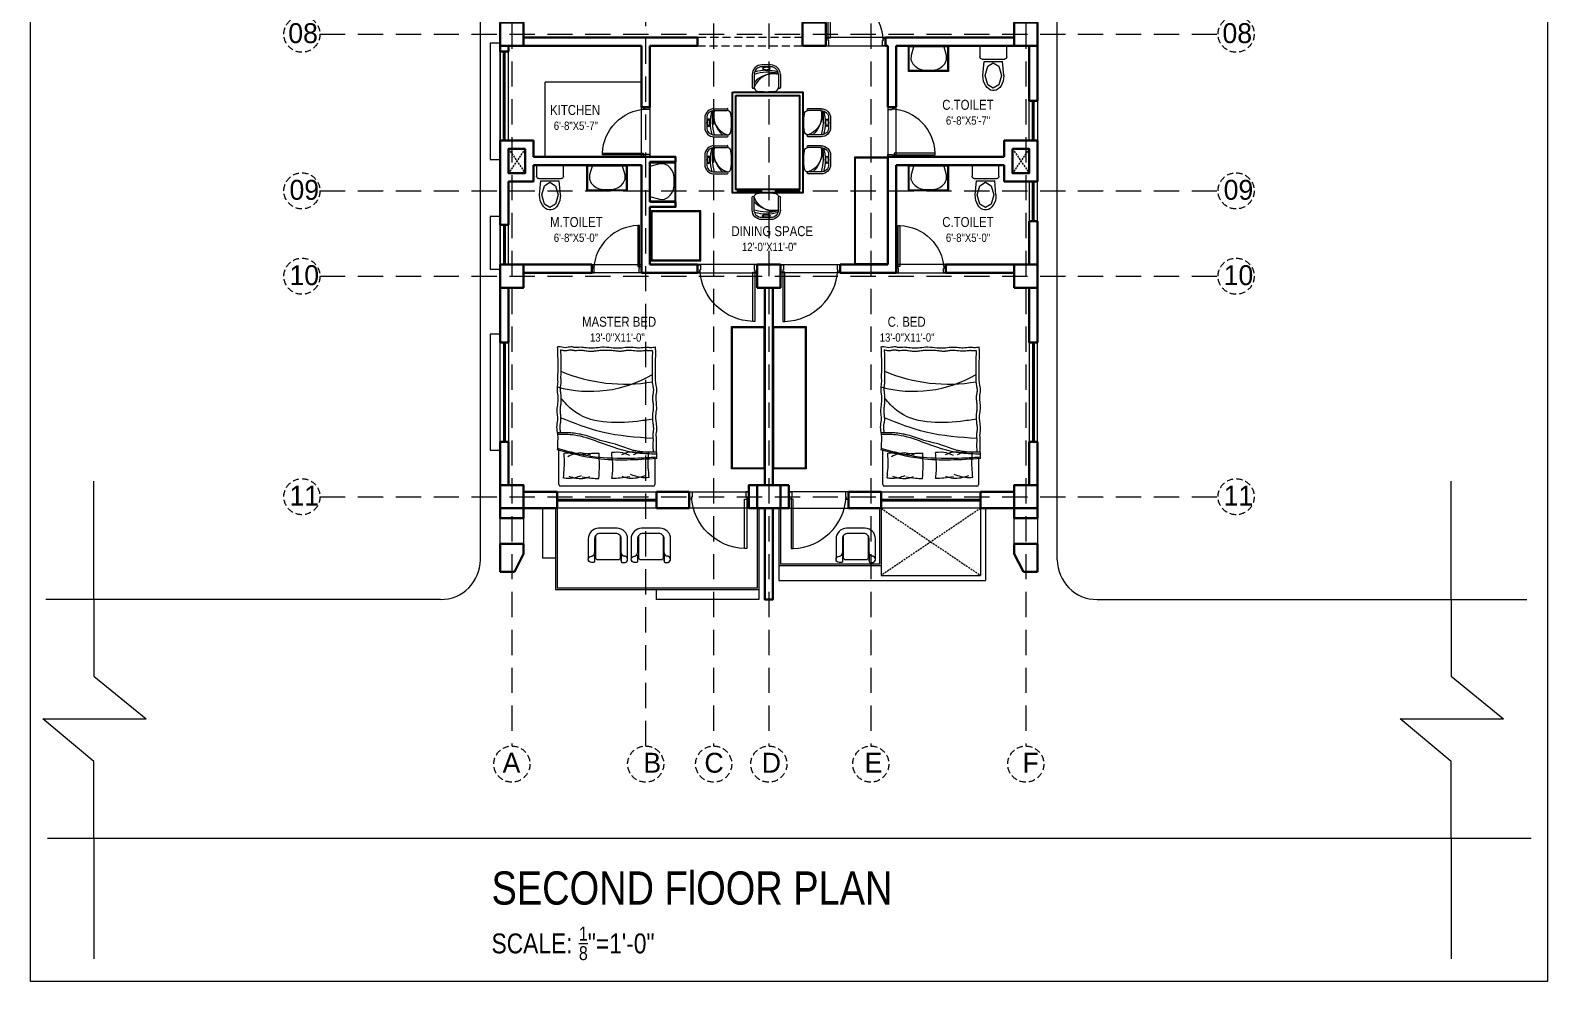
# Model space of a CAD drawing. Header units: inches. Extents: x 23587 to 409338, y -226199 to -75910.
# Drawn here: x 407429 to 408344, y -221143 to -220569 of the extents above; entities that cross this region are included whole.
import ezdxf

# ---------------------------------------------------------------- set-up
doc = ezdxf.new("R2010")
doc.units = ezdxf.units.IN
doc.header["$LTSCALE"] = 25.4
doc.header["$MEASUREMENT"] = 0
doc.linetypes.add('DASHED', pattern=[0.75, 0.5, -0.25])
doc.linetypes.add('DASHED2', pattern=[9.525, 6.35, -3.175])
doc.layers.add('DOOR', color=42, linetype='Continuous')
for name, color, linetype, lineweight in [('FIXTURE', 8, 'Continuous', 13), ('Fresh air fan', 250, 'Continuous', 0), ('FUR', 24, 'Continuous', 13)]:
    doc.layers.add(name, color=color, linetype=linetype, lineweight=lineweight)
doc.styles.add('2', font='ARIALN.TTF')

# ---------------------------------------------------------------- blocks, each defined once
blk = doc.blocks.new('VNBVN')
at = {"layer": 'DOOR', "color": 8, "lineweight": 5}
for points in [[(24894.1, -74768.9), (24892.6, -74768.9), (24892.6, -74801.9), (24894.1, -74801.9)], [(24855.6, -74801.9), (24855.6, -74806.9), (24857.6, -74806.9), (24857.6, -74803.4), (24857.1, -74803.4), (24857.1, -74801.9)], [(24895.6, -74801.9), (24895.6, -74806.9), (24893.6, -74806.9), (24893.6, -74803.4), (24894.1, -74803.4), (24894.1, -74801.9)]]:
    blk.add_lwpolyline(points, close=True, dxfattribs=at)
blk.add_arc((24893.7, -74805.5), 36.6, 91.6166, 176.7465, dxfattribs=at)
blk = doc.blocks.new('FGHFDHF')
at = {"layer": 'FUR', "color": 253, "lineweight": 5}
for p, q in [((955.15, -4492.06), (955.15, -4476.39)), ((956.1, -4475.44), (989.1, -4475.44)), ((987.2, -4475.44), (1011.99, -4475.44)), ((1012.94, -4476.39), (1012.94, -4497.01))]:
    blk.add_line(p, q, dxfattribs=at)
for centre, radius, start, end in [((956.1, -4476.39), 0.95, 90, 180), ((1011.99, -4476.39), 0.95, 0, 90), ((973.25, -4636.83), 99.85, 67.28718, 99.64959), ((994.26, -4607.39), 74.77, 74.62827, 120.25371)]:
    blk.add_arc(centre, radius, start, end, dxfattribs=at)
for points in [[(958.53, -4480.71), (961.17, -4480.43), (969.81, -4482.53)], [(958.53, -4480.71), (959.07, -4486.67), (958.95, -4495.71)], [(961.2, -4481.62), (970.54, -4480.09), (974.91, -4481.26)], [(970.3, -4481.05), (975.97, -4480.29), (981.07, -4479.96)], [(981.07, -4479.96), (980.59, -4483.29), (981.15, -4495.69)], [(988.86, -4479.96), (988.56, -4488.07), (988.78, -4495.33)], [(998.92, -4481.05), (993.25, -4480.29), (988.86, -4479.96)], [(1006.96, -4481.41), (998.68, -4480.09), (994.31, -4481.26)], [(1010.26, -4480.5), (1006.99, -4480.22), (999.41, -4481.79)], [(1010.26, -4480.5), (1009.72, -4486.67), (1009.84, -4495.35)], [(953.85, -4492.06), (990.03, -4492.03), (1013.99, -4497.29)], [(953.85, -4492.06), (954.05, -4496.42), (954.2, -4500.53), (954.12, -4503.97), (954.27, -4506.04), (953.9, -4509.69), (954.2, -4513.28), (954.35, -4519.34), (953.96, -4522.76), (954.42, -4529.17), (953.91, -4533.48), (954.51, -4537.37), (954.68, -4540.71), (954.64, -4552.34), (954.53, -4556.51), (954.79, -4559.39)], [(1007.7, -4493.36), (998.9, -4495.61), (993.92, -4494.23)], [(953.97, -4494.8), (965.52, -4495.31), (989.03, -4502.05), (1003.61, -4506.17), (1013.8, -4506.55)], [(958.95, -4495.71), (963.65, -4495.92), (968.1, -4494.25)], [(965.42, -4495.48), (970.32, -4495.97), (975.3, -4494.23)], [(970.21, -4493.84), (974.47, -4495.51), (981.15, -4495.69)], [(998.82, -4494.7), (994.74, -4495.15), (988.78, -4495.33)], [(1009.84, -4495.35), (1005.57, -4495.56), (1000.34, -4494.66)], [(1013.96, -4559.4), (1013.82, -4555.04), (1013.72, -4543.93), (1013.83, -4540.48), (1013.71, -4538.41), (1014.12, -4534.77), (1013.87, -4531.17), (1013.79, -4525.11), (1014.22, -4521.7), (1013.85, -4515.29), (1014.4, -4510.98), (1013.85, -4507.09), (1013.72, -4503.75), (1013.82, -4499.11), (1013.84, -4498.08), (1013.99, -4497.29)], [(956.04, -4504.12), (986.93, -4508.02), (1011.93, -4516.66)], [(956.33, -4515.81), (965.94, -4514.49), (1004.34, -4520.97), (1011.76, -4528.47)], [(1013.96, -4559.4), (1013.3, -4559.58), (1009.2, -4559.13), (1005.75, -4559.63), (1003.6, -4559.28), (1000.03, -4559.39), (996.36, -4558.98), (991.63, -4558.86), (986.96, -4559.41), (976.16, -4558.83), (971.74, -4559.33), (967.98, -4559.2), (964.41, -4558.94), (960.05, -4559.27), (957.67, -4559.14), (954.79, -4559.39)]]:
    blk.add_spline(points, degree=3, dxfattribs=at)
for points, knots in [([(953.87, -4492.86), (956.91, -4492.68), (959.92, -4492.49), (968.91, -4492.07), (974.87, -4491.96), (987.19, -4492.51), (989.11, -4492.71), (992.94, -4493.22), (994.85, -4493.54), (1000.58, -4494.65), (1004.38, -4495.58), (1010.05, -4497.06), (1011.91, -4497.56), (1013.78, -4498.07)], [0, 0, 0, 0, 9.44479, 9.44479, 28.334371, 28.334371, 34.525324, 34.525324, 40.716276, 40.716276, 53.09818, 53.09818, 59.167455, 59.167455, 59.167455, 59.167455]), ([(954.02, -4495.95), (954.66, -4495.94), (955.22, -4495.93), (956.92, -4495.91), (958.04, -4495.91), (960.65, -4495.96), (962.12, -4496.04), (964.34, -4496.28), (965.11, -4496.39), (966.63, -4496.67), (967.39, -4496.84), (969.67, -4497.43), (971.19, -4497.91), (975.62, -4499.52), (978.55, -4500.82), (987.59, -4502.73), (989.16, -4503.37), (992.33, -4504.56), (993.94, -4505.11), (996.99, -4506.02), (998.44, -4506.39), (1001.18, -4506.96), (1002.47, -4507.18), (1005.06, -4507.48), (1006.36, -4507.57), (1009.75, -4507.71), (1011.84, -4507.7), (1014.17, -4507.64)], [0, 0, 0, 0, 1.782034, 1.782034, 5.346101, 5.346101, 10.196119, 10.196119, 12.82454, 12.82454, 15.45296, 15.45296, 20.709801, 20.709801, 30.775139, 30.775139, 35.955445, 35.955445, 41.13575, 41.13575, 45.691005, 45.691005, 49.650261, 49.650261, 53.609516, 53.609516, 60.078988, 60.078988, 60.078988, 60.078988]), ([(955.96, -4495.92), (955.98, -4496.87), (955.99, -4497.06), (956.03, -4497.74), (956.06, -4498.24), (956.09, -4499.23), (956.1, -4499.71), (956.1, -4500.5), (956.09, -4500.81), (956.07, -4501.4), (956.05, -4501.69), (956.01, -4502.52), (955.99, -4503.04), (956.01, -4503.73), (956.02, -4503.93), (956.06, -4504.37), (956.08, -4504.6), (956.13, -4505.14), (956.16, -4505.44), (956.17, -4505.96), (956.17, -4506.16), (956.16, -4506.55), (956.15, -4506.74), (956.1, -4507.3), (956.06, -4507.64), (955.97, -4508.33), (955.92, -4508.65), (955.85, -4509.17), (955.83, -4509.37), (955.8, -4509.71), (955.79, -4509.86), (955.79, -4510.33), (955.81, -4510.68), (955.87, -4511.46), (955.93, -4511.9), (956.05, -4512.84), (956.12, -4513.34), (956.23, -4514.35), (956.27, -4514.86), (956.37, -4516.4), (956.39, -4517.43), (956.31, -4518.85), (956.28, -4519.22), (956.19, -4519.96), (956.15, -4520.31), (956.04, -4521.04), (955.99, -4521.41), (955.91, -4522.04), (955.89, -4522.3), (955.86, -4522.75), (955.86, -4522.94), (955.86, -4523.35), (955.87, -4523.55), (955.91, -4524.19), (955.96, -4524.64), (956.12, -4525.86), (956.23, -4526.66), (956.32, -4527.88), (956.33, -4528.26), (956.33, -4528.85), (956.33, -4529.06), (956.29, -4529.7), (956.24, -4530.11), (956.08, -4531.22), (955.95, -4531.87), (955.84, -4532.7), (955.82, -4532.94), (955.81, -4533.34), (955.81, -4533.5), (955.83, -4533.84), (955.84, -4534.02), (955.92, -4534.58), (955.99, -4534.99), (956.17, -4535.87), (956.27, -4536.35), (956.39, -4537.08), (956.42, -4537.31), (956.47, -4537.76), (956.49, -4537.99), (956.54, -4538.65), (956.55, -4539.08), (956.57, -4539.89), (956.58, -4540.27), (956.58, -4541.38), (956.59, -4542.12), (956.59, -4543.62), (956.58, -4544.38), (956.54, -4552.56), (956.52, -4552.97), (956.48, -4553.77), (956.46, -4554.16), (956.42, -4554.97), (956.41, -4555.38), (956.41, -4556.17), (956.43, -4556.56), (956.46, -4557.06), (956.47, -4557.17), (956.47, -4557.28)], [4.978875, 4.978875, 4.978875, 4.978875, 5.579958, 5.579958, 7.128971, 7.128971, 8.556084, 8.556084, 9.447278, 9.447278, 10.338472, 10.338472, 12.12086, 12.12086, 12.894639, 12.894639, 13.668418, 13.668418, 14.503571, 14.503571, 15.001558, 15.001558, 15.499545, 15.499545, 16.495519, 16.495519, 17.564655, 17.564655, 18.292536, 18.292536, 18.900849, 18.900849, 20.192298, 20.192298, 21.675724, 21.675724, 23.192838, 23.192838, 24.709952, 24.709952, 27.744179, 27.744179, 28.804202, 28.804202, 29.864225, 29.864225, 31.092823, 31.092823, 32.047926, 32.047926, 32.815273, 32.815273, 33.58262, 33.58262, 35.117314, 35.117314, 37.547779, 37.547779, 38.580626, 38.580626, 39.140234, 39.140234, 40.25945, 40.25945, 42.367848, 42.367848, 43.307358, 43.307358, 44.028218, 44.028218, 44.749078, 44.749078, 46.190798, 46.190798, 47.632517, 47.632517, 48.262773, 48.262773, 48.893028, 48.893028, 50.153538, 50.153538, 51.319075, 51.319075, 53.650149, 53.650149, 55.981222, 55.981222, 57.240447, 57.240447, 58.499671, 58.499671, 59.872408, 59.872408, 61.240897, 61.240897, 61.619663, 61.619663, 61.619663, 61.619663]), ([(1012.01, -4557.66), (1012.01, -4557.64), (1012.01, -4557.62), (1011.99, -4556.94), (1011.97, -4556.29), (1011.92, -4555.16), (1011.9, -4554.68), (1011.85, -4553.69), (1011.83, -4553.19), (1011.81, -4552.2), (1011.8, -4544.72), (1011.82, -4543.93), (1011.83, -4543.62), (1011.86, -4543.03), (1011.88, -4542.75), (1011.93, -4541.91), (1011.95, -4541.39), (1011.94, -4540.7), (1011.94, -4540.51), (1011.9, -4540.07), (1011.88, -4539.83), (1011.84, -4539.29), (1011.82, -4538.99), (1011.81, -4538.47), (1011.81, -4538.27), (1011.83, -4537.88), (1011.84, -4537.69), (1011.89, -4537.14), (1011.94, -4536.79), (1012.04, -4536.11), (1012.1, -4535.78), (1012.17, -4535.27), (1012.19, -4535.07), (1012.22, -4534.73), (1012.23, -4534.58), (1012.25, -4534.1), (1012.23, -4533.76), (1012.17, -4532.98), (1012.12, -4532.54), (1012.01, -4531.6), (1011.95, -4531.09), (1011.85, -4530.08), (1011.82, -4529.57), (1011.74, -4528.03), (1011.73, -4527), (1011.83, -4525.58), (1011.87, -4525.21), (1011.96, -4524.48), (1012.01, -4524.13), (1012.12, -4523.4), (1012.18, -4523.02), (1012.26, -4522.4), (1012.29, -4522.14), (1012.32, -4521.68), (1012.33, -4521.49), (1012.33, -4521.09), (1012.32, -4520.88), (1012.29, -4520.25), (1012.24, -4519.8), (1012.1, -4518.58), (1012, -4517.77), (1011.93, -4516.55), (1011.92, -4516.18), (1011.93, -4515.58), (1011.93, -4515.37), (1011.98, -4514.73), (1012.03, -4514.32), (1012.21, -4513.22), (1012.34, -4512.56), (1012.46, -4511.73), (1012.48, -4511.49), (1012.5, -4511.1), (1012.51, -4510.94), (1012.49, -4510.6), (1012.48, -4510.42), (1012.41, -4509.86), (1012.34, -4509.45), (1012.23, -4508.86), (1012.23, -4508.66), (1012.2, -4507.68)], [1.890882, 1.890882, 1.890882, 1.890882, 1.960247, 1.960247, 4.030945, 4.030945, 5.579958, 5.579958, 7.128971, 7.128971, 8.556084, 8.556084, 9.447278, 9.447278, 10.338472, 10.338472, 12.12086, 12.12086, 12.894639, 12.894639, 13.668418, 13.668418, 14.503571, 14.503571, 15.001558, 15.001558, 15.499545, 15.499545, 16.495519, 16.495519, 17.564655, 17.564655, 18.292536, 18.292536, 18.900849, 18.900849, 20.192298, 20.192298, 21.675724, 21.675724, 23.192838, 23.192838, 24.709952, 24.709952, 27.744179, 27.744179, 28.804202, 28.804202, 29.864225, 29.864225, 31.092823, 31.092823, 32.047926, 32.047926, 32.815273, 32.815273, 33.58262, 33.58262, 35.117314, 35.117314, 37.547779, 37.547779, 38.580626, 38.580626, 39.140234, 39.140234, 40.25945, 40.25945, 42.367848, 42.367848, 43.307358, 43.307358, 44.028218, 44.028218, 44.749078, 44.749078, 46.190798, 46.190798, 46.680276, 46.680276, 46.680276, 46.680276]), ([(1012.01, -4557.66), (1011.95, -4557.65), (1011.88, -4557.63), (1011.46, -4557.55), (1011.06, -4557.45), (1010.37, -4557.33), (1010.13, -4557.29), (1009.7, -4557.25), (1009.53, -4557.23), (1009.2, -4557.23), (1009.04, -4557.23), (1008.74, -4557.25), (1008.59, -4557.26), (1008.18, -4557.31), (1007.92, -4557.36), (1007.27, -4557.49), (1006.92, -4557.57), (1006.32, -4557.69), (1006.07, -4557.73), (1005.84, -4557.73), (1005.79, -4557.73), (1005.67, -4557.72), (1005.6, -4557.72), (1005.38, -4557.68), (1005.2, -4557.65), (1004.81, -4557.57), (1004.62, -4557.53), (1004.27, -4557.46), (1004.12, -4557.43), (1003.82, -4557.39), (1003.67, -4557.37), (1003.39, -4557.35), (1003.25, -4557.34), (1002.84, -4557.33), (1002.58, -4557.33), (1001.77, -4557.37), (1001.27, -4557.42), (1000.58, -4557.47), (1000.37, -4557.48), (1000.04, -4557.49), (999.92, -4557.49), (999.67, -4557.49), (999.55, -4557.48), (999.16, -4557.45), (998.89, -4557.43), (998.2, -4557.34), (997.76, -4557.27), (996.84, -4557.13), (996.34, -4557.06), (995.35, -4556.95), (994.86, -4556.92), (993.68, -4556.87), (993, -4556.87), (992.02, -4556.92), (991.72, -4556.94), (990.81, -4557.04), (990.22, -4557.13), (989.17, -4557.29), (988.7, -4557.36), (987.89, -4557.46), (987.55, -4557.49), (987, -4557.52), (986.79, -4557.52), (986.34, -4557.5), (986.11, -4557.49), (980.9, -4557.42), (980.4, -4557.35), (979.1, -4557.16), (978.28, -4557.03), (977.06, -4556.94), (976.71, -4556.92), (976.12, -4556.92), (975.89, -4556.93), (975.45, -4556.95), (975.23, -4556.97), (974.59, -4557.04), (974.18, -4557.09), (973.36, -4557.21), (972.95, -4557.27), (972.29, -4557.36), (972.04, -4557.39), (971.57, -4557.44), (971.37, -4557.45), (970.93, -4557.46), (970.72, -4557.47), (970.05, -4557.46), (969.6, -4557.44), (968.54, -4557.36), (967.93, -4557.29), (966.63, -4557.15), (965.95, -4557.08), (964.98, -4557.04), (964.73, -4557.04), (964.16, -4557.04), (963.86, -4557.06), (963.29, -4557.1), (963.01, -4557.13), (962.2, -4557.21), (961.7, -4557.28), (960.99, -4557.34), (960.76, -4557.35), (960.39, -4557.37), (960.25, -4557.37), (959.94, -4557.37), (959.76, -4557.36), (959.38, -4557.34), (959.18, -4557.32), (958.71, -4557.29), (958.44, -4557.27), (957.88, -4557.24), (957.6, -4557.24), (957.05, -4557.25), (956.78, -4557.26), (956.5, -4557.28), (956.49, -4557.28), (956.47, -4557.28)], [2.468295, 2.468295, 2.468295, 2.468295, 2.72176, 2.72176, 3.951616, 3.951616, 4.554057, 4.554057, 4.947685, 4.947685, 5.279448, 5.279448, 5.611211, 5.611211, 6.274736, 6.274736, 7.407159, 7.407159, 8.539581, 8.539581, 8.895906, 8.895906, 9.25223, 9.25223, 9.96488, 9.96488, 10.540138, 10.540138, 10.926568, 10.926568, 11.265437, 11.265437, 11.604305, 11.604305, 12.282043, 12.282043, 13.80513, 13.80513, 14.589285, 14.589285, 15.07888, 15.07888, 15.568475, 15.568475, 16.547664, 16.547664, 17.979548, 17.979548, 19.423334, 19.423334, 20.86712, 20.86712, 22.816137, 22.816137, 23.668334, 23.668334, 25.42301, 25.42301, 26.987851, 26.987851, 28.246059, 28.246059, 29.092679, 29.092679, 29.9393, 29.9393, 31.632541, 31.632541, 34.096495, 34.096495, 35.066902, 35.066902, 35.672463, 35.672463, 36.278023, 36.278023, 37.489145, 37.489145, 38.810083, 38.810083, 39.709316, 39.709316, 40.493116, 40.493116, 41.276917, 41.276917, 42.844517, 42.844517, 44.859637, 44.859637, 46.874757, 46.874757, 47.587839, 47.587839, 48.406198, 48.406198, 49.224558, 49.224558, 50.861277, 50.861277, 51.682262, 51.682262, 52.22872, 52.22872, 52.899541, 52.899541, 53.570363, 53.570363, 54.377246, 54.377246, 55.115182, 55.115182, 55.853119, 55.853119, 55.895222, 55.895222, 55.895222, 55.895222])]:
    blk.add_open_spline(points, degree=3, knots=knots, dxfattribs=at)
blk = doc.blocks.new('BVBVC')
at = {"layer": 'FIXTURE'}
for p, q in [((33095.47, 891.94), (33094.65, 890.17)), ((33096.64, 893.61), (33095.47, 891.94)), ((33098.14, 895.01), (33096.64, 893.61)), ((33100.48, 896.08), (33098.14, 895.01)), ((33103.06, 896.03), (33100.48, 896.08)), ((33108.95, 894.33), (33103.06, 896.03)), ((33108.95, 876.33), (33108.95, 894.33)), ((33094.65, 880.48), (33095.47, 878.72)), ((33095.47, 878.72), (33096.64, 877.04)), ((33096.64, 877.04), (33098.14, 875.64)), ((33098.14, 875.64), (33100.48, 874.58)), ((33100.48, 874.58), (33103.06, 874.63)), ((33103.06, 874.63), (33108.95, 876.33))]:
    blk.add_line(p, q, dxfattribs=at)
blk.add_arc((33119.15, 885.33), 24.97, 168.8173, 191.1827, dxfattribs=at)
blk = doc.blocks.new('COM')
at = {"layer": 'FIXTURE', "linetype": 'Continuous'}
for p, q in [((-9.6, 30), (8.4, 30)), ((-9.6, 22.5), (-9.6, 30)), ((6.9, 21), (-8.1, 21)), ((8.4, 30), (8.4, 22.5)), ((-7.6, 10), (-6.8, 19.5)), ((5.5, 19.5), (-6.8, 19.5)), ((-4.4, 16.2), (-6.1, 10)), ((-0.6, 18.5), (-4.4, 16.2)), ((3.1, 16.2), (-0.6, 18.5)), ((4.9, 10), (3.1, 16.2)), ((6.4, 10), (5.5, 19.5)), ((-7.6, 10), (-7.5, 8.1)), ((-7.5, 8.1), (-7.2, 6.3)), ((-7.2, 6.3), (-6.6, 4.7)), ((-6.6, 4.7), (-5.8, 3.2)), ((-6.1, 10), (-4.4, 3.7)), ((-5.8, 3.2), (-4.9, 2)), ((-4.9, 2), (-3.8, 1)), ((-4.4, 3.7), (-0.6, 1.5)), ((-3.8, 1), (-2.6, 0.3)), ((-2.6, 0.3), (-1.3, 0)), ((-1.3, 0), (0, 0)), ((-0.6, 1.5), (3.1, 3.7)), ((0, 0), (1.3, 0.3)), ((1.3, 0.3), (2.5, 1)), ((2.5, 1), (3.6, 2)), ((3.1, 3.7), (4.9, 10)), ((3.6, 2), (4.5, 3.2)), ((4.5, 3.2), (5.3, 4.7)), ((5.3, 4.7), (5.9, 6.3)), ((5.9, 6.3), (6.2, 8.1)), ((6.2, 8.1), (6.4, 10))]:
    blk.add_line(p, q, dxfattribs=at)
for centre, start, end in [((-8.1, 22.5), 180, 270), ((6.9, 22.5), 270, 0)]:
    blk.add_arc(centre, 1.5, start, end, dxfattribs=at)
blk = doc.blocks.new('SC')
at = {"layer": 'FUR', "color": 251, "lineweight": 5, "true_color": 0x636466}
for p, q in [((-11.4, -3.6), (-11.4, 6.6)), ((-9.9, -3.6), (-9.9, 6.6)), ((9.3, -3.6), (9.3, 6.6)), ((10.8, -3.6), (10.8, 6.6)), ((-3.9, -9.6), (3.3, -9.6)), ((-3.9, -11.1), (3.3, -11.1))]:
    blk.add_line(p, q, dxfattribs=at)
for centre, radius, start, end in [((-10.7, 6.6), 0.749, 0, 180), ((-6.9, 6.6), 3, 97.5016, 180), ((-6, 16.3), 20.3, 258.8938, 318.844), ((-7.1, 12.9), 17.6, 260.9859, 338.7364), ((-0.3, -43.6), 53.6, 82.4984, 97.5016), ((6.3, 6.6), 3, 0, 82.4984), ((10, 6.6), 0.749, 0, 180), ((-3.9, -3.6), 7.5, 180, 270), ((-3.9, -3.6), 6, 180, 270), ((-1.9, 33.6), 38.9, 258.169, 286.7102), ((-0.3, 24.1), 31, 252.5915, 287.4085), ((3.3, -3.6), 6, 270, 0), ((3.3, -3.6), 7.5, 270, 0)]:
    blk.add_arc(centre, radius, start, end, dxfattribs=at)
at = {"layer": 'FUR', "color": 251, "lineweight": 5, "true_color": 0x636466, "extrusion": (0, 0, -1)}
blk.add_ellipse((-0.3, -8.3), major_axis=(2.95, 0), ratio=0.451831, dxfattribs=at)
at = {"layer": 'FUR', "color": 251, "lineweight": 5, "true_color": 0x636466}
blk.add_open_spline([(2.3, -8.3), (2.3, -8.3), (2.3, -8.4), (2.2, -8.5), (2.2, -8.6), (2, -8.7), (1.9, -8.8), (1.5, -9), (1.1, -9.1), (0.2, -9.3), (-0.3, -9.3), (-1.2, -9.2), (-1.7, -9.1), (-2.3, -8.9), (-2.5, -8.8), (-2.8, -8.6), (-2.8, -8.5), (-2.9, -8.4), (-2.9, -8.3), (-2.9, -8.2), (-2.9, -8.1), (-2.7, -8), (-2.6, -7.9), (-2.4, -7.7), (-2.2, -7.6), (-1.6, -7.4), (-1, -7.3), (0.1, -7.3), (0.7, -7.4), (1.5, -7.6), (1.7, -7.7), (2.1, -7.9), (2.2, -8), (2.3, -8.2), (2.3, -8.2), (2.3, -8.3), (2.3, -8.3), (2.3, -8.3)], degree=3, knots=[0, 0, 0, 0, 0.234262, 0.234262, 0.468524, 0.468524, 0.702786, 0.702786, 1.220033, 1.220033, 1.73728, 1.73728, 2.254527, 2.254527, 2.632082, 2.632082, 2.916235, 2.916235, 3.200389, 3.200389, 3.484542, 3.484542, 3.768696, 3.768696, 4.052849, 4.052849, 4.656099, 4.656099, 5.25935, 5.25935, 5.665501, 5.665501, 5.976888, 5.976888, 6.228256, 6.228256, 6.283185, 6.283185, 6.283185, 6.283185], dxfattribs=at)
blk = doc.blocks.new('sdfhsdfhdfg')
at = {"layer": 'Fresh air fan', "color": 250, "lineweight": 5, "ltscale": 0.09}
for p, q in [((16816.19, -15839.79), (16773.89, -15839.79)), ((16773.89, -15839.79), (16773.89, -15900.5)), ((16816.19, -15839.79), (16816.19, -15900.5)), ((16816.19, -15900.5), (16773.89, -15900.5))]:
    blk.add_line(p, q, dxfattribs=at)
at = {"layer": 'Fresh air fan', "color": 250, "lineweight": 25, "ltscale": 0.09}
for points in [[(16773.89, -15839.79), (16816.19, -15839.79), (16816.19, -15900.5), (16773.89, -15900.5)], [(16775.89, -15841.79), (16814.19, -15841.79), (16814.19, -15898.5), (16775.89, -15898.5)]]:
    blk.add_lwpolyline(points, close=True, dxfattribs=at)
at = {"layer": 'FUR'}
for p, xscale, yscale, zscale, rotation in [((16793.96, -15831.86), 0.764999999992142, 0.764999999992142, 0.764999999992142, 180), ((16765.6, -15858.48), 0.7650000000012369, 0.7650000000012369, 0.7650000000012369, 270), ((16824.48, -15858.48), -0.7650000000012369, 0.7650000000012369, 0.7650000000012369, 90), ((16765.6, -15880.83), 0.7650000000012369, 0.7650000000012369, 0.7650000000012369, 270), ((16824.48, -15880.83), -0.7650000000012369, 0.7650000000012369, 0.7650000000012369, 90)]:
    blk.add_blockref('SC', p, dxfattribs=dict(at, xscale=xscale, yscale=yscale, zscale=zscale, rotation=rotation))
at = {"layer": 'FUR', "extrusion": (0, 0, -1), "xscale": 0.764999999992142, "yscale": 0.764999999992142, "zscale": -0.764999999992142}
blk.add_blockref('SC', (-16793.96, -15908.14), dxfattribs=at)
blk = doc.blocks.new('DFGHSDFGSDH')
at = {"layer": 'Fresh air fan', "color": 253, "linetype": 'DASHED', "lineweight": 9, "ltscale": 1.2}
for p, q in [((17947.81, -14998.27), (17947.81, -16234.25)), ((18028.52, -16234.25), (18028.52, -14998.27)), ((18069.52, -14998.27), (18069.52, -16234.25)), ((18102.81, -14998.27), (18102.81, -16234.25)), ((18164.31, -14998.27), (18164.31, -16234.25)), ((18257.81, -14998.27), (18257.81, -16234.25)), ((17832.08, -15139.83), (18373.76, -15139.83)), ((17832.08, -15272.83), (18373.76, -15272.83)), ((17832.08, -15342.33), (18373.76, -15342.33)), ((17832.08, -15418.83), (18373.76, -15418.83)), ((17832.08, -15525.33), (18373.76, -15525.33)), ((17832.08, -15604.83), (18372.45, -15604.83)), ((17832.08, -15698.33), (18373.76, -15698.33)), ((17832.08, -15804.83), (18373.76, -15804.83)), ((17832.08, -15899.33), (18373.76, -15899.33)), ((17832.08, -15950.83), (18373.76, -15950.83)), ((17832.08, -16083.83), (18373.76, -16083.83))]:
    blk.add_line(p, q, dxfattribs=at)
at = {"layer": 'Fresh air fan', "color": 251, "linetype": 'DASHED', "lineweight": 9, "ltscale": 0.3, "true_color": 0x636466}
for centre in [(17947.61, -14987.38), (18028.33, -14987.38), (18069.33, -14987.38), (18102.61, -14987.38), (18164.11, -14987.38), (18257.61, -14987.38), (17821.19, -15139.83), (18384.66, -15139.83), (17821.19, -15272.83), (18384.66, -15272.83), (17821.19, -15342.33), (18384.66, -15342.33), (17821.19, -15418.83), (18384.66, -15418.83), (17821.19, -15525.33), (18384.66, -15525.33), (17821.19, -15604.83), (18384.66, -15604.83), (17821.19, -15698.33), (18384.66, -15698.33), (17821.19, -15804.83), (18384.66, -15804.83), (17821.19, -15899.33), (18384.66, -15899.33), (17821.19, -15950.83), (18384.66, -15950.83), (17821.19, -16083.83), (18384.66, -16083.83)]:
    blk.add_circle(centre, 10.89, dxfattribs=at)
at = {"layer": 'Fresh air fan', "color": 250, "lineweight": 13, "ltscale": 0.09, "char_height": 12, "attachment_point": 1, "style": '2'}
for s, width, insert in [('{\\fCentury Gothic|b0|i0|c0|p34;A}', 6.5659, (17942.23, -14980.56)), ('{\\fCentury Gothic|b0|i0|c0|p34;B}', 12, (18027.15, -14980.56)), ('{\\fCentury Gothic|b0|i0|c0|p34;C}', 13.2933, (18063.95, -14980.56)), ('{\\fCentury Gothic|b0|i0|c0|p34;D}', 12, (18098.55, -14980.56)), ('{\\fCentury Gothic|b0|i0|c0|p34;E}', 12.637, (18160.59, -14980.56)), ('{\\fCentury Gothic|b0|i0|c0|p34;F}', 12, (18255.87, -14980.56)), ('{\\fCentury Gothic|b0|i0|c0|p34;01}', 13.1513, (17813.67, -15133.2)), ('{\\fCentury Gothic|b0|i0|c0|p34;01}', 13.1513, (18377.14, -15133.2)), ('{\\fCentury Gothic|b0|i0|c0|p34;02}', 13.1513, (17812.51, -15266.2)), ('{\\fCentury Gothic|b0|i0|c0|p34;02}', 13.1513, (18375.98, -15266.2)), ('{\\fCentury Gothic|b0|i0|c0|p34;03}', 13.1513, (17812.84, -15335.7)), ('{\\fCentury Gothic|b0|i0|c0|p34;03}', 13.1513, (18376.31, -15335.7)), ('{\\fCentury Gothic|b0|i0|c0|p34;04}', 13.1513, (17812.67, -15412.2)), ('{\\fCentury Gothic|b0|i0|c0|p34;04}', 13.1513, (18376.14, -15412.2)), ('{\\fCentury Gothic|b0|i0|c0|p34;05}', 13.1513, (17812.39, -15518.7)), ('{\\fCentury Gothic|b0|i0|c0|p34;05}', 13.1513, (18375.85, -15518.7)), ('{\\fCentury Gothic|b0|i0|c0|p34;06}', 13.1513, (17812.98, -15598.2)), ('{\\fCentury Gothic|b0|i0|c0|p34;06}', 13.1513, (18376.45, -15598.2)), ('{\\fCentury Gothic|b0|i0|c0|p34;07}', 13.1513, (17812.13, -15691.7)), ('{\\fCentury Gothic|b0|i0|c0|p34;07}', 13.1513, (18375.6, -15691.7)), ('{\\fCentury Gothic|b0|i0|c0|p34;08}', 13.1513, (17812.96, -15798.2)), ('{\\fCentury Gothic|b0|i0|c0|p34;08}', 13.1513, (18376.43, -15798.2)), ('{\\fCentury Gothic|b0|i0|c0|p34;09}', 13.1513, (17813.67, -15892.7)), ('{\\fCentury Gothic|b0|i0|c0|p34;09}', 13.1513, (18377.14, -15892.7)), ('{\\fCentury Gothic|b0|i0|c0|p34;10}', 13.1513, (17813.67, -15944.2)), ('{\\fCentury Gothic|b0|i0|c0|p34;10}', 13.1513, (18377.14, -15944.2)), ('{\\fCentury Gothic|b0|i0|c0|p34;11}', 13.1513, (17813.67, -16077.2)), ('{\\fCentury Gothic|b0|i0|c0|p34;11}', 13.1513, (18377.14, -16077.2)), ('{\\fCentury Gothic|b0|i0|c0|p34;A}', 6.5659, (17942.23, -16238.32)), ('{\\fCentury Gothic|b0|i0|c0|p34;B}', 12, (18027.15, -16238.32)), ('{\\fCentury Gothic|b0|i0|c0|p34;C}', 13.2933, (18063.95, -16238.32)), ('{\\fCentury Gothic|b0|i0|c0|p34;D}', 12, (18098.55, -16238.32)), ('{\\fCentury Gothic|b0|i0|c0|p34;E}', 12.637, (18160.59, -16238.32)), ('{\\fCentury Gothic|b0|i0|c0|p34;F}', 12, (18255.87, -16238.32))]:
    blk.add_mtext_dynamic_manual_height_columns(s, width=width, gutter_width=0.5, heights=[0], dxfattribs=dict(at, insert=insert))
blk = doc.blocks.new('GHFDSGHDFGHF')
at = {"layer": 'FUR', "color": 8, "lineweight": 9}
for p, q in [((19550.6, -15733.6), (19535.2, -15733.6)), ((19536.4, -15739.3), (19553.3, -15739.3)), ((19534, -15758.5), (19535.3, -15758.5)), ((19538.2, -15758.5), (19538.5, -15759))]:
    blk.add_line(p, q, dxfattribs=at)
at = {"layer": 'FUR', "color": 8, "linetype": 'Continuous', "lineweight": 9}
for p, q in [((19532.8, -15759.3), (19532.8, -15760.9)), ((19538.2, -15758.5), (19533.6, -15758.5)), ((19535.2, -15763.3), (19550.6, -15763.3)), ((19540, -15758.5), (19550.7, -15758.5))]:
    blk.add_line(p, q, dxfattribs=at)
at = {"layer": 'FUR', "color": 8, "lineweight": 9}
for points in [[(19532.8, -15736, -1), (19537.6, -15736, 0.235426), (19538.5, -15737.9), (19538.2, -15738.4), (19533.6, -15738.4, -0.414214), (19532.8, -15737.6)], [(19532.8, -15760.9, 1), (19537.6, -15760.9, -0.235426), (19538.5, -15759), (19538.2, -15758.5), (19533.6, -15758.5, 0.414214), (19532.8, -15759.3)]]:
    blk.add_lwpolyline(points, format="xyb", close=True, dxfattribs=at)
for points in [[(19536.4, -15757.7, -0.414214), (19534.8, -15756.1), (19534.8, -15740.9, -0.414214), (19536.4, -15739.3)], [(19554.7, -15754.5), (19554.7, -15742.4, 0.416121), (19550.7, -15738.4), (19540, -15738.4)]]:
    blk.add_lwpolyline(points, format="xyb", dxfattribs=at)
blk.add_lwpolyline([(19553.2, -15757.7), (19536.4, -15757.7)], dxfattribs=at)
at = {"layer": 'FUR', "color": 8, "linetype": 'Continuous', "lineweight": 9}
for centre, radius, start, end in [((19540, -15736), 2.41, 180.0005, 270.0005), ((18639.7, -15748.4), 918.9, 359.5668, 0.4332), ((19533.6, -15759.3), 0.802, 90.0005, 180.0005), ((19535.2, -15760.9), 2.41, 180.0005, 0.0005), ((19540, -15760.9), 2.41, 90.0005, 180.0005), ((19550.6, -15755.3), 8.02, 270.0005, 359.5091)]:
    blk.add_arc(centre, radius, start, end, dxfattribs=at)
at = {"layer": 'FUR', "color": 8, "lineweight": 9}
for centre, radius, start, end in [((19550.6, -15741.6), 8.02, 0.4906, 90.2106), ((19550.7, -15754.5), 4.01, 270.0005, 0.0005)]:
    blk.add_arc(centre, radius, start, end, dxfattribs=at)

msp = doc.modelspace()

# ---------------------------------------------------------------- linework, layer by layer
at = {"layer": 'Fresh air fan', "color": 250, "lineweight": 13, "ltscale": 0.09}
for p, q in [((407700.48, -220888.44), (407700.48, -219832.44)), ((408048.48, -220888.44), (408048.48, -219832.44)), ((407797.7, -220600.44), (407739.48, -220600.44)), ((407739.48, -220645.44), (407739.48, -220600.44)), ((407467.26, -220912.44), (407467.26, -220841.02)), ((407862.48, -220843.44), (407867.48, -220843.44)), ((407881.48, -220843.44), (407886.48, -220843.44)), ((408285.95, -220912.44), (408285.95, -220841.02)), ((407738.24, -220887.46), (407738.24, -220857.44)), ((408002.23, -220857.44), (408002.23, -220897.93)), ((408005.23, -220857.44), (408005.23, -220900.93)), ((407745.73, -220887.46), (407738.24, -220887.46)), ((407880.48, -220892.2), (407880.48, -220900.93)), ((407942.23, -220892.2), (407942.23, -220897.93)), ((407880.48, -220900.93), (408005.23, -220900.93)), ((407942.23, -220897.93), (408002.23, -220897.93)), ((407806.73, -220912.44), (407806.73, -220906.53)), ((407868.48, -220906.53), (407868.48, -220912.44)), ((407676.48, -220912.44), (407438.46, -220912.44)), ((407467.26, -220912.44), (407467.26, -220958.73)), ((407868.48, -220912.44), (407806.73, -220912.44)), ((408072.48, -220912.44), (408331.73, -220912.44)), ((408285.95, -220912.44), (408285.95, -220958.73)), ((407467.26, -220958.73), (407498.99, -220984.44)), ((408285.95, -220958.73), (408317.67, -220984.44)), ((407436.5, -220984.44), (407498.99, -220984.44)), ((407467.26, -221010.15), (407436.5, -220984.44)), ((408255.19, -220984.44), (408317.67, -220984.44)), ((408285.95, -221010.15), (408255.19, -220984.44)), ((407467.26, -221056.44), (407467.26, -221010.15)), ((408285.95, -221056.44), (408285.95, -221010.15)), ((407439.32, -221056.44), (408334.33, -221056.44)), ((407467.26, -221056.44), (407467.26, -221129.25)), ((408285.95, -221056.44), (408285.95, -221129.25))]:
    msp.add_line(p, q, dxfattribs=at)
at = {"layer": 'Fresh air fan', "color": 250, "lineweight": 30, "ltscale": 0.09}
for p, q in [((407712.48, -220581.94), (407712.48, -220573.44)), ((407717.48, -220581.94), (407717.48, -220578.44)), ((407802.7, -220573.44), (407726.48, -220573.44)), ((407797.7, -220578.44), (407726.48, -220578.44)), ((407797.7, -220578.44), (407797.7, -220615.44)), ((407802.7, -220578.44), (407802.7, -220615.44)), ((407944.83, -220573.44), (408022.48, -220573.44)), ((407944.83, -220573.44), (407944.83, -220578.44)), ((407944.83, -220578.44), (407946.26, -220578.44)), ((407944.83, -220578.44), (407946.26, -220578.44)), ((407946.26, -220615.44), (407946.26, -220578.44)), ((407951.26, -220578.44), (408022.48, -220578.44)), ((407951.26, -220578.44), (408022.48, -220578.44)), ((407951.26, -220615.44), (407951.26, -220578.44)), ((408031.48, -220578.44), (408031.48, -220611.58)), ((408036.48, -220611.58), (408036.48, -220578.44)), ((407717.48, -220581.94), (407712.48, -220581.94)), ((407802.7, -220615.44), (407797.7, -220615.44)), ((407946.26, -220615.44), (407951.26, -220615.44)), ((408031.48, -220611.58), (408036.48, -220611.58)), ((407712.48, -220645.44), (407712.48, -220635.58)), ((407717.48, -220635.58), (407712.48, -220635.58)), ((407802.7, -220645.44), (407732.48, -220645.44)), ((407797.7, -220650.44), (407732.48, -220650.44)), ((407797.7, -220650.44), (407797.7, -220715.44)), ((407802.7, -220648.44), (407802.7, -220672.63)), ((407946.26, -220710.44), (407946.26, -220645.44)), ((407946.26, -220645.44), (408016.48, -220645.44)), ((407951.26, -220715.44), (407951.26, -220650.44)), ((407951.26, -220650.44), (408016.48, -220650.44)), ((407712.48, -220660.29), (407712.48, -220686.44)), ((407717.48, -220686.44), (407717.48, -220660.29)), ((407802.7, -220675.63), (407802.7, -220710.44)), ((407717.48, -220686.44), (407712.48, -220686.44)), ((408031.48, -220684.29), (408031.48, -220710.44)), ((408031.48, -220684.29), (408036.48, -220684.29)), ((408036.48, -220710.44), (408036.48, -220684.29)), ((407767.7, -220710.44), (407726.48, -220710.44)), ((407767.7, -220715.44), (407726.48, -220715.44)), ((407767.7, -220710.44), (407767.7, -220715.44)), ((407831.48, -220715.44), (407797.7, -220715.44)), ((407831.48, -220710.44), (407802.7, -220710.44)), ((407831.48, -220710.44), (407831.48, -220715.44)), ((407946.26, -220710.44), (407917.48, -220710.44)), ((407917.48, -220710.44), (407917.48, -220715.44)), ((407951.26, -220715.44), (407917.48, -220715.44)), ((408036.48, -220710.44), (407981.26, -220710.44)), ((407981.26, -220715.44), (407981.26, -220710.44)), ((408022.48, -220715.44), (407981.26, -220715.44)), ((408036.48, -220715.44), (408036.48, -220757.44)), ((407712.48, -220757.44), (407712.48, -220724.44)), ((407712.48, -220757.44), (407712.48, -220724.44)), ((407717.48, -220757.44), (407717.48, -220724.44)), ((407871.98, -220724.44), (407871.98, -220843.44)), ((407876.98, -220724.44), (407876.98, -220843.44)), ((408031.48, -220724.44), (408031.48, -220757.44)), ((407717.48, -220757.44), (407712.48, -220757.44)), ((408031.48, -220757.44), (408036.48, -220757.44)), ((407712.48, -220843.44), (407712.48, -220817.44)), ((407712.48, -220843.44), (407712.48, -220817.44)), ((407717.48, -220817.44), (407712.48, -220817.44)), ((407717.48, -220843.44), (407717.48, -220817.44)), ((408031.48, -220817.44), (408031.48, -220843.44)), ((408031.48, -220817.44), (408036.48, -220817.44)), ((408036.48, -220843.44), (408036.48, -220817.44)), ((408036.48, -220817.44), (408036.48, -220843.44)), ((407746.73, -220847.44), (407726.48, -220847.44)), ((407746.73, -220847.44), (407746.73, -220857.44)), ((407826.48, -220847.44), (407806.73, -220847.44)), ((407806.73, -220847.44), (407806.73, -220857.44)), ((407826.48, -220847.44), (407826.48, -220857.44)), ((407942.23, -220847.44), (407922.48, -220847.44)), ((407922.48, -220847.44), (407922.48, -220857.44)), ((407942.23, -220847.44), (407942.23, -220857.44)), ((408022.48, -220847.44), (408002.23, -220847.44)), ((408002.23, -220847.44), (408002.23, -220857.44)), ((407712.48, -220863.44), (407712.48, -220857.44)), ((407726.48, -220863.44), (407712.48, -220863.44)), ((407746.73, -220857.44), (407726.48, -220857.44)), ((407726.48, -220863.44), (407726.48, -220857.44)), ((407826.48, -220857.44), (407806.73, -220857.44)), ((407942.23, -220857.44), (407922.48, -220857.44)), ((408022.48, -220857.44), (408002.23, -220857.44)), ((408022.48, -220857.44), (408022.48, -220863.44)), ((408022.48, -220863.44), (408022.48, -220857.44)), ((408022.48, -220863.44), (408036.48, -220863.44)), ((408036.48, -220857.44), (408036.48, -220863.44)), ((407712.48, -220895.76), (407712.48, -220878.94)), ((407726.48, -220878.94), (407712.48, -220878.94)), ((407726.48, -220884.94), (407726.48, -220878.94)), ((408022.48, -220884.94), (408022.48, -220878.94)), ((408022.48, -220884.94), (408022.48, -220878.94)), ((408022.48, -220878.94), (408036.48, -220878.94)), ((408036.48, -220878.94), (408036.48, -220895.76)), ((407726.48, -220884.94), (407720.97, -220895.76)), ((408022.48, -220884.94), (408027.99, -220895.76)), ((407720.97, -220895.76), (407712.48, -220895.76)), ((408027.99, -220895.76), (408036.48, -220895.76))]:
    msp.add_line(p, q, dxfattribs=at)
at = {"layer": 'Fresh air fan', "color": 150, "lineweight": 9, "ltscale": 0.09}
for p, q in [((407714.48, -220635.58), (407714.48, -220581.94)), ((407714.98, -220635.58), (407714.98, -220581.94)), ((407715.48, -220635.58), (407715.48, -220581.94)), ((408033.48, -220635.58), (408033.48, -220611.58)), ((408033.98, -220635.58), (408033.98, -220611.58)), ((408034.48, -220635.58), (408034.48, -220611.58)), ((408033.48, -220684.29), (408033.48, -220660.29)), ((408033.98, -220684.29), (408033.98, -220660.29)), ((408034.48, -220684.29), (408034.48, -220660.29)), ((407714.48, -220686.44), (407714.48, -220710.44)), ((407714.98, -220686.44), (407714.98, -220710.44)), ((407715.48, -220686.44), (407715.48, -220710.44)), ((407714.48, -220757.44), (407714.48, -220817.44)), ((407714.98, -220757.44), (407714.98, -220817.44)), ((407715.48, -220757.44), (407715.48, -220817.44)), ((408033.48, -220757.44), (408033.48, -220817.44)), ((408033.98, -220757.44), (408033.98, -220817.44)), ((408034.48, -220757.44), (408034.48, -220817.44)), ((407746.73, -220851.94), (407806.73, -220851.94)), ((407746.73, -220852.44), (407806.73, -220852.44)), ((407746.73, -220852.94), (407806.73, -220852.94)), ((407942.23, -220851.94), (408002.23, -220851.94)), ((407942.23, -220852.44), (408002.23, -220852.44)), ((407942.23, -220852.94), (408002.23, -220852.94))]:
    msp.add_line(p, q, dxfattribs=at)
at = {"layer": 'Fresh air fan', "color": 250, "linetype": 'DASHED', "lineweight": 13, "ltscale": 0.09}
for p, q in [((407717.48, -220640.58), (407727.48, -220655.29)), ((407727.48, -220640.58), (407717.48, -220655.29)), ((408031.48, -220640.58), (408021.48, -220655.29)), ((408021.48, -220640.58), (408031.48, -220655.29)), ((407942.23, -220857.44), (408002.23, -220897.93)), ((408002.23, -220857.44), (407942.23, -220897.93))]:
    msp.add_line(p, q, dxfattribs=at)
at = {"layer": 'Fresh air fan', "color": 22, "lineweight": 13, "ltscale": 0.09}
for p, q in [((407745.73, -220857.44), (407745.73, -220906.53)), ((407746.73, -220857.44), (407746.73, -220905.53)), ((407867.48, -220857.44), (407867.48, -220905.53)), ((407868.48, -220857.44), (407868.48, -220906.53)), ((407880.48, -220857.44), (407880.48, -220892.2)), ((407881.48, -220857.44), (407881.48, -220891.2)), ((407941.23, -220857.44), (407941.23, -220891.2)), ((407942.23, -220857.44), (407942.23, -220892.2)), ((407942.23, -220892.2), (407880.48, -220892.2)), ((407941.23, -220891.2), (407881.48, -220891.2)), ((407868.48, -220906.53), (407745.73, -220906.53)), ((407867.48, -220905.53), (407746.73, -220905.53))]:
    msp.add_line(p, q, dxfattribs=at)
at = {"layer": 'Fresh air fan', "color": 250, "lineweight": 13, "ltscale": 0.09}
for points in [[(407429.04, -219731.94), (408344.24, -219731.94), (408344.24, -221142.98), (407429.04, -221142.98)], [(407944.83, -220573.44), (407908.83, -220573.44), (407908.83, -220578.44), (407944.83, -220578.44)], [(407958.65, -220578.44), (407982.84, -220578.44), (407982.84, -220593.93), (407958.65, -220593.93)], [(407959.15, -220578.94), (407982.34, -220578.94), (407982.34, -220593.43), (407959.15, -220593.43)], [(407717.48, -220581.94), (407712.48, -220581.94), (407712.48, -220635.58), (407717.48, -220635.58)], [(407797.7, -220615.44), (407802.7, -220615.44), (407802.7, -220645.44), (407797.7, -220645.44)], [(407946.26, -220645.44), (407951.26, -220645.44), (407951.26, -220615.44), (407946.26, -220615.44)], [(408031.48, -220611.58), (408036.48, -220611.58), (408036.48, -220635.58), (408031.48, -220635.58)], [(407764.73, -220650.44), (407788.93, -220650.44), (407788.93, -220665.93), (407764.73, -220665.93)], [(407765.23, -220650.94), (407788.43, -220650.94), (407788.43, -220665.43), (407765.23, -220665.43)], [(407802.7, -220672.63), (407802.7, -220648.44), (407818.19, -220648.44), (407818.19, -220672.63)], [(407803.2, -220672.13), (407803.2, -220648.94), (407817.69, -220648.94), (407817.69, -220672.13)], [(407958.65, -220650.44), (407982.84, -220650.44), (407982.84, -220665.93), (407958.65, -220665.93)], [(407959.15, -220650.94), (407982.34, -220650.94), (407982.34, -220665.43), (407959.15, -220665.43)], [(408036.48, -220660.29), (408031.48, -220660.29), (408031.48, -220684.29), (408036.48, -220684.29)], [(407833.42, -220678.07), (407803.42, -220678.07), (407803.42, -220708.07), (407833.42, -220708.07)], [(407832.92, -220678.57), (407803.92, -220678.57), (407803.92, -220707.57), (407832.92, -220707.57)], [(407717.48, -220686.44), (407712.48, -220686.44), (407712.48, -220710.44), (407717.48, -220710.44)], [(407767.7, -220710.44), (407797.7, -220710.44), (407797.7, -220715.44), (407767.7, -220715.44)], [(407831.48, -220715.44), (407867.48, -220715.44), (407867.48, -220710.44), (407831.48, -220710.44)], [(407881.48, -220710.44), (407917.48, -220710.44), (407917.48, -220715.44), (407881.48, -220715.44)], [(407981.26, -220710.44), (407951.26, -220710.44), (407951.26, -220715.44), (407981.26, -220715.44)], [(407712.48, -220757.44), (407717.48, -220757.44), (407717.48, -220817.44), (407712.48, -220817.44)], [(408036.48, -220757.44), (408031.48, -220757.44), (408031.48, -220817.44), (408036.48, -220817.44)], [(407746.73, -220847.44), (407806.73, -220847.44), (407806.73, -220857.44), (407746.73, -220857.44)], [(407826.48, -220847.44), (407862.48, -220847.44), (407862.48, -220857.44), (407826.48, -220857.44)], [(407886.48, -220857.44), (407922.48, -220857.44), (407922.48, -220847.44), (407886.48, -220847.44)], [(407942.23, -220847.44), (408002.23, -220847.44), (408002.23, -220857.44), (407942.23, -220857.44)], [(407726.48, -220878.94), (407712.48, -220878.94), (407712.48, -220863.44), (407726.48, -220863.44)], [(408022.48, -220863.44), (408036.48, -220863.44), (408036.48, -220878.94), (408022.48, -220878.94)]]:
    msp.add_lwpolyline(points, close=True, dxfattribs=at)
at = {"layer": 'Fresh air fan', "color": 232, "lineweight": 30, "ltscale": 0.09}
for points in [[(407712.48, -220578.44), (407726.48, -220578.44), (407726.48, -220564.44), (407712.48, -220564.44)], [(407894.83, -220578.44), (407908.83, -220578.44), (407908.83, -220564.44), (407894.83, -220564.44)], [(408022.48, -220578.44), (408036.48, -220578.44), (408036.48, -220564.44), (408022.48, -220564.44)], [(407712.48, -220724.44), (407726.48, -220724.44), (407726.48, -220710.44), (407712.48, -220710.44)], [(407867.48, -220724.44), (407881.48, -220724.44), (407881.48, -220710.44), (407867.48, -220710.44)], [(408022.48, -220724.44), (408036.48, -220724.44), (408036.48, -220710.44), (408022.48, -220710.44)], [(407712.48, -220857.44), (407726.48, -220857.44), (407726.48, -220843.44), (407712.48, -220843.44)], [(407867.48, -220857.44), (407881.48, -220857.44), (407881.48, -220843.44), (407867.48, -220843.44)], [(408022.48, -220857.44), (408036.48, -220857.44), (408036.48, -220843.44), (408022.48, -220843.44)]]:
    msp.add_lwpolyline(points, close=True, dxfattribs=at)
at = {"layer": 'Fresh air fan', "color": 201, "lineweight": 13, "ltscale": 0.09}
for points in [[(407706.48, -220646.94), (407712.48, -220646.94), (407712.48, -220576.94), (407706.48, -220576.94)], [(407706.48, -220713.1), (407712.48, -220713.1), (407712.48, -220681.44), (407706.48, -220681.44)], [(407706.48, -220822.44), (407712.48, -220822.44), (407712.48, -220752.44), (407706.48, -220752.44)]]:
    msp.add_lwpolyline(points, close=True, dxfattribs=at)
at = {"layer": 'Fresh air fan', "color": 250, "lineweight": 30, "ltscale": 0.09}
for points in [[(407802.7, -220573.44), (407831.48, -220573.44), (407831.48, -220578.44), (407802.7, -220578.44)], [(407732.48, -220645.44), (407732.48, -220635.58), (407712.48, -220635.58), (407712.48, -220660.29)], [(408016.48, -220645.44), (408016.48, -220635.58), (408036.48, -220635.58), (408036.48, -220660.29), (408016.48, -220660.29), (408016.48, -220650.44)], [(407717.48, -220660.29), (407732.48, -220660.29), (407732.48, -220650.44)], [(407802.7, -220645.44), (407818.19, -220645.44), (407818.19, -220648.44), (407802.7, -220648.44)], [(407802.7, -220672.63), (407818.19, -220672.63), (407818.19, -220675.63), (407802.7, -220675.63)], [(407712.48, -220863.44), (407712.48, -220857.44), (407726.48, -220857.44), (407726.48, -220863.44)], [(407712.48, -220895.76), (407712.48, -220878.94)], [(407726.48, -220878.94), (407726.48, -220884.94)]]:
    msp.add_lwpolyline(points, dxfattribs=at)
at = {"layer": 'Fresh air fan', "color": 250, "linetype": 'DASHED2', "lineweight": 13, "ltscale": 0.03}
msp.add_lwpolyline([(407831.48, -220578.44), (407894.83, -220578.44), (407894.83, -220573.44), (407831.48, -220573.44)], close=True, dxfattribs=at)
at = {"layer": 'Fresh air fan', "color": 250, "lineweight": 30, "ltscale": 0.09}
for points in [[(407727.48, -220640.58), (407717.48, -220640.58), (407717.48, -220655.29), (407727.48, -220655.29)], [(408021.48, -220640.58), (408031.48, -220640.58), (408031.48, -220655.29), (408021.48, -220655.29)], [(407867.48, -220843.44), (407862.48, -220843.44), (407862.48, -220857.44), (407867.48, -220857.44)], [(407886.48, -220843.44), (407881.48, -220843.44), (407881.48, -220857.44), (407886.48, -220857.44)], [(407871.98, -220857.44), (407876.98, -220857.44), (407876.98, -220912.44), (407871.98, -220912.44)]]:
    msp.add_lwpolyline(points, close=True, dxfattribs=at)
at = {"layer": 'Fresh air fan', "color": 32, "lineweight": 13, "ltscale": 0.09}
for points in [[(407926.26, -220645.44), (407946.26, -220645.44), (407946.26, -220710.44), (407926.26, -220710.44)], [(407926.76, -220645.94), (407945.76, -220645.94), (407945.76, -220709.94), (407926.76, -220709.94)], [(407851.98, -220747.83), (407871.98, -220747.83), (407871.98, -220833.63), (407851.98, -220833.63)], [(407852.48, -220748.33), (407871.48, -220748.33), (407871.48, -220833.13), (407852.48, -220833.13)], [(407876.98, -220747.83), (407896.98, -220747.83), (407896.98, -220833.63), (407876.98, -220833.63)], [(407877.48, -220748.33), (407896.48, -220748.33), (407896.48, -220833.13), (407877.48, -220833.13)]]:
    msp.add_lwpolyline(points, close=True, dxfattribs=at)
at = {"layer": 'Fresh air fan', "color": 251, "linetype": 'DASHED', "lineweight": 9, "ltscale": 0.3, "true_color": 0x636466}
for centre in [(407719.48, -221011.74), (407800.2, -221011.74), (407841.2, -221011.74), (407874.48, -221011.74), (407935.98, -221011.74), (408029.48, -221011.74)]:
    msp.add_circle(centre, 10.89, dxfattribs=at)
at = {"layer": 'Fresh air fan', "color": 250, "lineweight": 13, "ltscale": 0.09}
for centre, start, end in [((407676.48, -220888.44), 270, 0), ((408072.48, -220888.44), 180, 270)]:
    msp.add_arc(centre, 24, start, end, dxfattribs=at)

# ---------------------------------------------------------------- block references
at = {"layer": 'DOOR', "extrusion": (0, 0, -1)}
for p, xscale, yscale, zscale in [((-430314.89, -153252.2), 0.9000000000072756, 0.9000000000072756, -0.9000000000072756), ((-389125.98, -164610.24), -0.7500000000014546, 0.7500000000014546, -0.7500000000014546), ((-426622.98, -164610.24), 0.7500000000014546, 0.7500000000014546, -0.7500000000014546)]:
    msp.add_blockref('VNBVN', p, dxfattribs=dict(at, xscale=xscale, yscale=yscale, zscale=zscale))
for p, xscale, yscale, zscale, rotation in [((-351697.5, -201973.72), 0.7500000000014546, 0.7500000000014546, -0.7500000000014546, 270), ((-464051.46, -201973.72), -0.7500000000014546, 0.7500000000014546, -0.7500000000014546, 90), ((-385461.42, -288036.68), 0.9000000000072756, 0.9000000000072756, -0.9000000000072756, 180), ((-430287.54, -288036.68), -0.9000000000072756, 0.9000000000072756, -0.9000000000072756, 180), ((-385456.42, -288173.68), 0.9000000000072756, 0.9000000000072756, -0.9000000000072756, 180), ((-430292.54, -288173.68), -0.9000000000072756, 0.9000000000072756, -0.9000000000072756, 180)]:
    msp.add_blockref('VNBVN', p, dxfattribs=dict(at, xscale=xscale, yscale=yscale, zscale=zscale, rotation=rotation))
at = {"layer": 'FIXTURE'}
for p, rotation in [((408856.26, -253687.39), 89.99999999999999), ((408662.35, -253759.39), 89.99999999999999), ((440911.65, -219775.01), 180), ((408856.26, -253759.39), 89.99999999999999)]:
    msp.add_blockref('BVBVC', p, dxfattribs=dict(at, rotation=rotation))
at = {"layer": 'FIXTURE', "xscale": -0.8999999999941793, "yscale": 0.8999999999941793, "zscale": 0.8999999999941793, "rotation": 5.502838185122982e-07}
for p in [(408009.33, -220605.4), (407741.93, -220677.4), (408004.63, -220677.4)]:
    msp.add_blockref('COM', p, dxfattribs=at)
at = {"layer": 'Fresh air fan', "color": 250, "lineweight": 13}
for name, p in [('DFGHSDFGSDH', (389771.67, -204766.61)), ('sdfhsdfhdfg', (391078.74, -204766.61))]:
    msp.add_blockref(name, p, dxfattribs=at)
at = {"layer": 'Fresh air fan', "color": 250, "lineweight": 25, "rotation": 180}
for p in [(408760.84, -225319.51), (408956.09, -225319.51)]:
    msp.add_blockref('FGHFDHF', p, dxfattribs=at)
at = {"layer": 'Fresh air fan', "color": 250, "lineweight": 13, "xscale": 0.8, "yscale": 0.8, "zscale": 0.8, "rotation": 89.99999999999999}
for p in [(395178.66, -236516.38), (395204.54, -236516.38), (395328.14, -236516.38)]:
    msp.add_blockref('GHFDSGHDFGHF', p, dxfattribs=at)

# ---------------------------------------------------------------- texts
at = {"layer": 'Fresh air fan', "color": 250, "lineweight": 13, "ltscale": 0.09, "attachment_point": 1, "style": '2'}
for s, width, insert, char_height in [('   KITCHEN\\P{\\H0.83333x;     6\'-8"X5\'-7"}', 46.0957, (407736.81, -220614.16), 6), ('   C.TOILET\\P{\\H0.83333x;     6\'-8"X5\'-7"}', 46.0957, (407973.35, -220611.03), 6), ('   M.TOILET\\P{\\H0.83333x;     6\'-8"X5\'-0"}', 46.0957, (407736.81, -220681.72), 6), ('   C.TOILET\\P{\\H0.83333x;     6\'-8"X5\'-0"}', 46.0957, (407973.35, -220681.72), 6), ('DINING SPACE\\P{\\H0.83333x;    12\'-0"X11\'-0"}', 60.0006, (407851.9, -220687.26), 6), ('MASTER BED\\P{\\H0.83333x;   13\'-0"X11\'-0"}', 46.0957, (407761.84, -220741.91), 6), ('     C. BED\\P{\\H0.83333x;   13\'-0"X11\'-0"}', 46.0957, (407936.6, -220741.91), 6), ('\\A1;SECOND FlOOR PLAN\\P{\\H0.6x;SCALE: \\H0.7x;\\S1/8;\\H1.4286x;"=1\'-0"}', 248.3989, (407707.2, -221076.49), 20)]:
    msp.add_mtext_dynamic_manual_height_columns(s, width=width, gutter_width=0.5, heights=[0], dxfattribs=dict(at, insert=insert, char_height=char_height))

doc.saveas('drawing.dxf')
